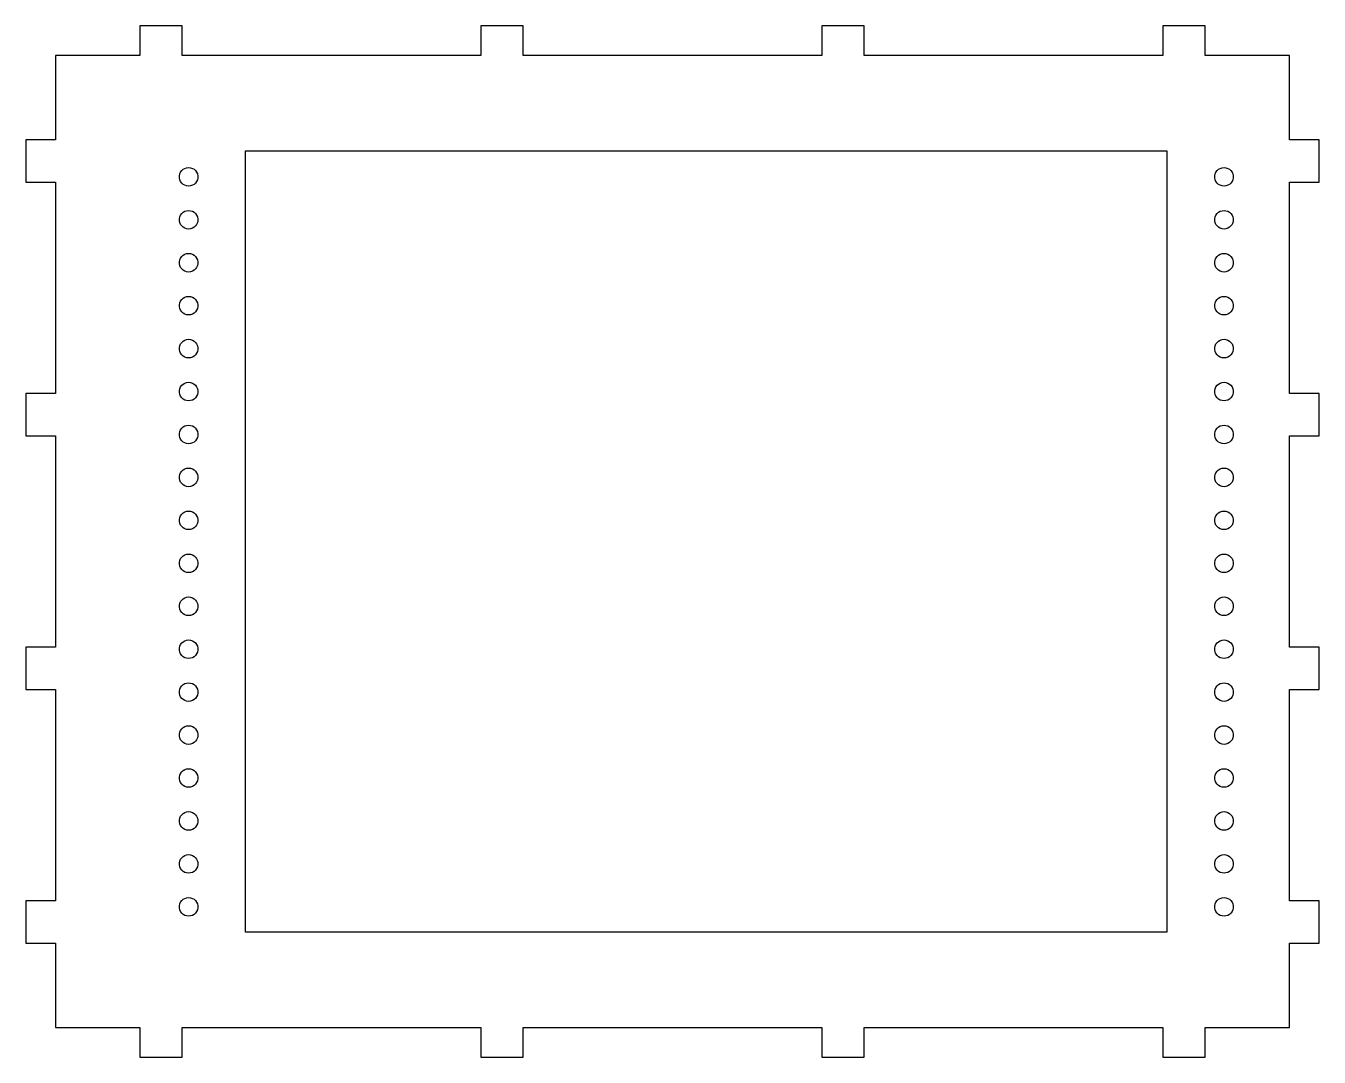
# Model space of a CAD drawing. Header units: metres. Extents: x -76 to 76, y -742 to 76.
# Drawn here: x -76.5 to 76.5, y -742.5 to -620.5 of the extents above; entities that cross this region are included whole.
import ezdxf

# ---------------------------------------------------------------- set-up
doc = ezdxf.new("R2010")
doc.units = ezdxf.units.M

msp = doc.modelspace()

# ---------------------------------------------------------------- linework, layer by layer
for p, q in [((-58, -620.5), (-63, -620.5)), ((-63, -620.5), (-63, -624)), ((-58, -624), (-58, -620.5)), ((-17.6667, -620.5), (-22.6667, -620.5)), ((-22.6667, -620.5), (-22.6667, -624)), ((-17.6667, -624), (-17.6667, -620.5)), ((22.6667, -620.5), (17.6667, -620.5)), ((17.6667, -620.5), (17.6667, -624)), ((22.6667, -624), (22.6667, -620.5)), ((63, -620.5), (58, -620.5)), ((58, -620.5), (58, -624)), ((63, -624), (63, -620.5)), ((-63, -624), (-73, -624)), ((-73, -624), (-73, -634)), ((-22.6667, -624), (-58, -624)), ((17.6667, -624), (-17.6667, -624)), ((58, -624), (22.6667, -624)), ((73, -624), (63, -624)), ((73, -634), (73, -624)), ((-73, -634), (-76.5, -634)), ((-76.5, -634), (-76.5, -639)), ((76.5, -634), (73, -634)), ((76.5, -639), (76.5, -634)), ((-50.5, -727.72), (-50.5, -635.28)), ((-50.5, -635.28), (58.5, -635.28)), ((58.5, -635.28), (58.5, -727.72)), ((-58.2962, -638.02), (-58.2026, -637.81)), ((-58.2026, -637.81), (-58.0675, -637.624)), ((-58.0675, -637.624), (-57.8966, -637.47)), ((-57.8966, -637.47), (-57.6974, -637.355)), ((-57.6974, -637.355), (-57.4787, -637.284)), ((-57.4787, -637.284), (-57.25, -637.26)), ((-57.25, -637.26), (-57.0213, -637.284)), ((-57.0213, -637.284), (-56.8026, -637.355)), ((-56.8026, -637.355), (-56.6034, -637.47)), ((-56.6034, -637.47), (-56.4325, -637.624)), ((-56.4325, -637.624), (-56.2974, -637.81)), ((-56.2974, -637.81), (-56.2038, -638.02)), ((64.2038, -638.02), (64.2974, -637.81)), ((64.2974, -637.81), (64.4325, -637.624)), ((64.4325, -637.624), (64.6034, -637.47)), ((64.6034, -637.47), (64.8026, -637.355)), ((64.8026, -637.355), (65.0213, -637.284)), ((65.0213, -637.284), (65.25, -637.26)), ((65.25, -637.26), (65.4787, -637.284)), ((65.4787, -637.284), (65.6974, -637.355)), ((65.6974, -637.355), (65.8966, -637.47)), ((65.8966, -637.47), (66.0675, -637.624)), ((66.0675, -637.624), (66.2026, -637.81)), ((66.2026, -637.81), (66.2962, -638.02)), ((-76.5, -639), (-73, -639)), ((-73, -639), (-73, -664)), ((-58.344, -638.245), (-58.2962, -638.02)), ((-58.344, -638.475), (-58.344, -638.245)), ((-58.2962, -638.7), (-58.344, -638.475)), ((-58.2026, -638.91), (-58.2962, -638.7)), ((-58.0675, -639.096), (-58.2026, -638.91)), ((-57.8966, -639.25), (-58.0675, -639.096)), ((-57.6974, -639.365), (-57.8966, -639.25)), ((-57.4787, -639.436), (-57.6974, -639.365)), ((-57.25, -639.46), (-57.4787, -639.436)), ((-57.0213, -639.436), (-57.25, -639.46)), ((-56.8026, -639.365), (-57.0213, -639.436)), ((-56.6034, -639.25), (-56.8026, -639.365)), ((-56.4325, -639.096), (-56.6034, -639.25)), ((-56.2974, -638.91), (-56.4325, -639.096)), ((-56.2038, -638.7), (-56.2974, -638.91)), ((-56.2038, -638.02), (-56.156, -638.245)), ((-56.156, -638.475), (-56.2038, -638.7)), ((-56.156, -638.245), (-56.156, -638.475)), ((64.156, -638.245), (64.2038, -638.02)), ((64.156, -638.475), (64.156, -638.245)), ((64.2038, -638.7), (64.156, -638.475)), ((64.2974, -638.91), (64.2038, -638.7)), ((64.4325, -639.096), (64.2974, -638.91)), ((64.6034, -639.25), (64.4325, -639.096)), ((64.8026, -639.365), (64.6034, -639.25)), ((65.0213, -639.436), (64.8026, -639.365)), ((65.25, -639.46), (65.0213, -639.436)), ((65.4787, -639.436), (65.25, -639.46)), ((65.6974, -639.365), (65.4787, -639.436)), ((65.8966, -639.25), (65.6974, -639.365)), ((66.0675, -639.096), (65.8966, -639.25)), ((66.2026, -638.91), (66.0675, -639.096)), ((66.2962, -638.7), (66.2026, -638.91)), ((66.2962, -638.02), (66.344, -638.245)), ((66.344, -638.475), (66.2962, -638.7)), ((66.344, -638.245), (66.344, -638.475)), ((73, -664), (73, -639)), ((73, -639), (76.5, -639)), ((-58.0675, -642.704), (-57.8966, -642.55)), ((-57.8966, -642.55), (-57.6974, -642.435)), ((-57.6974, -642.435), (-57.4787, -642.364)), ((-57.4787, -642.364), (-57.25, -642.34)), ((-57.25, -642.34), (-57.0213, -642.364)), ((-57.0213, -642.364), (-56.8026, -642.435)), ((-56.8026, -642.435), (-56.6034, -642.55)), ((-56.6034, -642.55), (-56.4325, -642.704)), ((64.4325, -642.704), (64.6034, -642.55)), ((64.6034, -642.55), (64.8026, -642.435)), ((64.8026, -642.435), (65.0213, -642.364)), ((65.0213, -642.364), (65.25, -642.34)), ((65.25, -642.34), (65.4787, -642.364)), ((65.4787, -642.364), (65.6974, -642.435)), ((65.6974, -642.435), (65.8966, -642.55)), ((65.8966, -642.55), (66.0675, -642.704)), ((-58.344, -643.325), (-58.2962, -643.1)), ((-58.344, -643.555), (-58.344, -643.325)), ((-58.2962, -643.78), (-58.344, -643.555)), ((-58.2962, -643.1), (-58.2026, -642.89)), ((-58.2026, -643.99), (-58.2962, -643.78)), ((-58.2026, -642.89), (-58.0675, -642.704)), ((-58.0675, -644.176), (-58.2026, -643.99)), ((-56.4325, -642.704), (-56.2974, -642.89)), ((-56.2974, -643.99), (-56.4325, -644.176)), ((-56.2974, -642.89), (-56.2038, -643.1)), ((-56.2038, -643.78), (-56.2974, -643.99)), ((-56.2038, -643.1), (-56.156, -643.325)), ((-56.156, -643.555), (-56.2038, -643.78)), ((-56.156, -643.325), (-56.156, -643.555)), ((64.156, -643.325), (64.2038, -643.1)), ((64.156, -643.555), (64.156, -643.325)), ((64.2038, -643.78), (64.156, -643.555)), ((64.2038, -643.1), (64.2974, -642.89)), ((64.2974, -643.99), (64.2038, -643.78)), ((64.2974, -642.89), (64.4325, -642.704)), ((64.4325, -644.176), (64.2974, -643.99)), ((66.0675, -642.704), (66.2026, -642.89)), ((66.2026, -643.99), (66.0675, -644.176)), ((66.2026, -642.89), (66.2962, -643.1)), ((66.2962, -643.78), (66.2026, -643.99)), ((66.2962, -643.1), (66.344, -643.325)), ((66.344, -643.555), (66.2962, -643.78)), ((66.344, -643.325), (66.344, -643.555)), ((-57.8966, -644.33), (-58.0675, -644.176)), ((-57.6974, -644.445), (-57.8966, -644.33)), ((-57.4787, -644.516), (-57.6974, -644.445)), ((-57.25, -644.54), (-57.4787, -644.516)), ((-57.0213, -644.516), (-57.25, -644.54)), ((-56.8026, -644.445), (-57.0213, -644.516)), ((-56.6034, -644.33), (-56.8026, -644.445)), ((-56.4325, -644.176), (-56.6034, -644.33)), ((64.6034, -644.33), (64.4325, -644.176)), ((64.8026, -644.445), (64.6034, -644.33)), ((65.0213, -644.516), (64.8026, -644.445)), ((65.25, -644.54), (65.0213, -644.516)), ((65.4787, -644.516), (65.25, -644.54)), ((65.6974, -644.445), (65.4787, -644.516)), ((65.8966, -644.33), (65.6974, -644.445)), ((66.0675, -644.176), (65.8966, -644.33)), ((-58.344, -648.405), (-58.2962, -648.18)), ((-58.344, -648.635), (-58.344, -648.405)), ((-58.2962, -648.86), (-58.344, -648.635)), ((-58.2962, -648.18), (-58.2026, -647.97)), ((-58.2026, -647.97), (-58.0675, -647.784)), ((-58.0675, -647.784), (-57.8966, -647.63)), ((-57.8966, -647.63), (-57.6974, -647.515)), ((-57.6974, -647.515), (-57.4787, -647.444)), ((-57.4787, -647.444), (-57.25, -647.42)), ((-57.25, -647.42), (-57.0213, -647.444)), ((-57.0213, -647.444), (-56.8026, -647.515)), ((-56.8026, -647.515), (-56.6034, -647.63)), ((-56.6034, -647.63), (-56.4325, -647.784)), ((-56.4325, -647.784), (-56.2974, -647.97)), ((-56.2974, -647.97), (-56.2038, -648.18)), ((-56.2038, -648.18), (-56.156, -648.405)), ((-56.156, -648.635), (-56.2038, -648.86)), ((-56.156, -648.405), (-56.156, -648.635)), ((64.156, -648.405), (64.2038, -648.18)), ((64.156, -648.635), (64.156, -648.405)), ((64.2038, -648.86), (64.156, -648.635)), ((64.2038, -648.18), (64.2974, -647.97)), ((64.2974, -647.97), (64.4325, -647.784)), ((64.4325, -647.784), (64.6034, -647.63)), ((64.6034, -647.63), (64.8026, -647.515)), ((64.8026, -647.515), (65.0213, -647.444)), ((65.0213, -647.444), (65.25, -647.42)), ((65.25, -647.42), (65.4787, -647.444)), ((65.4787, -647.444), (65.6974, -647.515)), ((65.6974, -647.515), (65.8966, -647.63)), ((65.8966, -647.63), (66.0675, -647.784)), ((66.0675, -647.784), (66.2026, -647.97)), ((66.2026, -647.97), (66.2962, -648.18)), ((66.2962, -648.18), (66.344, -648.405)), ((66.344, -648.635), (66.2962, -648.86)), ((66.344, -648.405), (66.344, -648.635)), ((-58.2026, -649.07), (-58.2962, -648.86)), ((-58.0675, -649.256), (-58.2026, -649.07)), ((-57.8966, -649.41), (-58.0675, -649.256)), ((-57.6974, -649.525), (-57.8966, -649.41)), ((-57.4787, -649.596), (-57.6974, -649.525)), ((-57.25, -649.62), (-57.4787, -649.596)), ((-57.0213, -649.596), (-57.25, -649.62)), ((-56.8026, -649.525), (-57.0213, -649.596)), ((-56.6034, -649.41), (-56.8026, -649.525)), ((-56.4325, -649.256), (-56.6034, -649.41)), ((-56.2974, -649.07), (-56.4325, -649.256)), ((-56.2038, -648.86), (-56.2974, -649.07)), ((64.2974, -649.07), (64.2038, -648.86)), ((64.4325, -649.256), (64.2974, -649.07)), ((64.6034, -649.41), (64.4325, -649.256)), ((64.8026, -649.525), (64.6034, -649.41)), ((65.0213, -649.596), (64.8026, -649.525)), ((65.25, -649.62), (65.0213, -649.596)), ((65.4787, -649.596), (65.25, -649.62)), ((65.6974, -649.525), (65.4787, -649.596)), ((65.8966, -649.41), (65.6974, -649.525)), ((66.0675, -649.256), (65.8966, -649.41)), ((66.2026, -649.07), (66.0675, -649.256)), ((66.2962, -648.86), (66.2026, -649.07)), ((-58.344, -653.485), (-58.2962, -653.26)), ((-58.2962, -653.26), (-58.2026, -653.05)), ((-58.2026, -653.05), (-58.0675, -652.864)), ((-58.0675, -652.864), (-57.8966, -652.71)), ((-57.8966, -652.71), (-57.6974, -652.595)), ((-57.6974, -652.595), (-57.4787, -652.524)), ((-57.4787, -652.524), (-57.25, -652.5)), ((-57.25, -652.5), (-57.0213, -652.524)), ((-57.0213, -652.524), (-56.8026, -652.595)), ((-56.8026, -652.595), (-56.6034, -652.71)), ((-56.6034, -652.71), (-56.4325, -652.864)), ((-56.4325, -652.864), (-56.2974, -653.05)), ((-56.2974, -653.05), (-56.2038, -653.26)), ((-56.2038, -653.26), (-56.156, -653.485)), ((64.156, -653.485), (64.2038, -653.26)), ((64.2038, -653.26), (64.2974, -653.05)), ((64.2974, -653.05), (64.4325, -652.864)), ((64.4325, -652.864), (64.6034, -652.71)), ((64.6034, -652.71), (64.8026, -652.595)), ((64.8026, -652.595), (65.0213, -652.524)), ((65.0213, -652.524), (65.25, -652.5)), ((65.25, -652.5), (65.4787, -652.524)), ((65.4787, -652.524), (65.6974, -652.595)), ((65.6974, -652.595), (65.8966, -652.71)), ((65.8966, -652.71), (66.0675, -652.864)), ((66.0675, -652.864), (66.2026, -653.05)), ((66.2026, -653.05), (66.2962, -653.26)), ((66.2962, -653.26), (66.344, -653.485)), ((-58.344, -653.715), (-58.344, -653.485)), ((-58.2962, -653.94), (-58.344, -653.715)), ((-58.2026, -654.15), (-58.2962, -653.94)), ((-58.0675, -654.336), (-58.2026, -654.15)), ((-57.8966, -654.49), (-58.0675, -654.336)), ((-57.6974, -654.605), (-57.8966, -654.49)), ((-57.4787, -654.676), (-57.6974, -654.605)), ((-57.25, -654.7), (-57.4787, -654.676)), ((-57.0213, -654.676), (-57.25, -654.7)), ((-56.8026, -654.605), (-57.0213, -654.676)), ((-56.6034, -654.49), (-56.8026, -654.605)), ((-56.4325, -654.336), (-56.6034, -654.49)), ((-56.2974, -654.15), (-56.4325, -654.336)), ((-56.2038, -653.94), (-56.2974, -654.15)), ((-56.156, -653.715), (-56.2038, -653.94)), ((-56.156, -653.485), (-56.156, -653.715)), ((64.156, -653.715), (64.156, -653.485)), ((64.2038, -653.94), (64.156, -653.715)), ((64.2974, -654.15), (64.2038, -653.94)), ((64.4325, -654.336), (64.2974, -654.15)), ((64.6034, -654.49), (64.4325, -654.336)), ((64.8026, -654.605), (64.6034, -654.49)), ((65.0213, -654.676), (64.8026, -654.605)), ((65.25, -654.7), (65.0213, -654.676)), ((65.4787, -654.676), (65.25, -654.7)), ((65.6974, -654.605), (65.4787, -654.676)), ((65.8966, -654.49), (65.6974, -654.605)), ((66.0675, -654.336), (65.8966, -654.49)), ((66.2026, -654.15), (66.0675, -654.336)), ((66.2962, -653.94), (66.2026, -654.15)), ((66.344, -653.715), (66.2962, -653.94)), ((66.344, -653.485), (66.344, -653.715)), ((-58.0675, -657.944), (-57.8966, -657.79)), ((-57.8966, -657.79), (-57.6974, -657.675)), ((-57.6974, -657.675), (-57.4787, -657.604)), ((-57.4787, -657.604), (-57.25, -657.58)), ((-57.25, -657.58), (-57.0213, -657.604)), ((-57.0213, -657.604), (-56.8026, -657.675)), ((-56.8026, -657.675), (-56.6034, -657.79)), ((-56.6034, -657.79), (-56.4325, -657.944)), ((64.4325, -657.944), (64.6034, -657.79)), ((64.6034, -657.79), (64.8026, -657.675)), ((64.8026, -657.675), (65.0213, -657.604)), ((65.0213, -657.604), (65.25, -657.58)), ((65.25, -657.58), (65.4787, -657.604)), ((65.4787, -657.604), (65.6974, -657.675)), ((65.6974, -657.675), (65.8966, -657.79)), ((65.8966, -657.79), (66.0675, -657.944)), ((-58.344, -658.565), (-58.2962, -658.34)), ((-58.344, -658.795), (-58.344, -658.565)), ((-58.2962, -659.02), (-58.344, -658.795)), ((-58.2962, -658.34), (-58.2026, -658.13)), ((-58.2026, -659.23), (-58.2962, -659.02)), ((-58.2026, -658.13), (-58.0675, -657.944)), ((-58.0675, -659.416), (-58.2026, -659.23)), ((-57.8966, -659.57), (-58.0675, -659.416)), ((-56.4325, -659.416), (-56.6034, -659.57)), ((-56.4325, -657.944), (-56.2974, -658.13)), ((-56.2974, -659.23), (-56.4325, -659.416)), ((-56.2974, -658.13), (-56.2038, -658.34)), ((-56.2038, -659.02), (-56.2974, -659.23)), ((-56.2038, -658.34), (-56.156, -658.565)), ((-56.156, -658.795), (-56.2038, -659.02)), ((-56.156, -658.565), (-56.156, -658.795)), ((64.156, -658.565), (64.2038, -658.34)), ((64.156, -658.795), (64.156, -658.565)), ((64.2038, -659.02), (64.156, -658.795)), ((64.2038, -658.34), (64.2974, -658.13)), ((64.2974, -659.23), (64.2038, -659.02)), ((64.2974, -658.13), (64.4325, -657.944)), ((64.4325, -659.416), (64.2974, -659.23)), ((64.6034, -659.57), (64.4325, -659.416)), ((66.0675, -659.416), (65.8966, -659.57)), ((66.0675, -657.944), (66.2026, -658.13)), ((66.2026, -659.23), (66.0675, -659.416)), ((66.2026, -658.13), (66.2962, -658.34)), ((66.2962, -659.02), (66.2026, -659.23)), ((66.2962, -658.34), (66.344, -658.565)), ((66.344, -658.795), (66.2962, -659.02)), ((66.344, -658.565), (66.344, -658.795)), ((-57.6974, -659.685), (-57.8966, -659.57)), ((-57.4787, -659.756), (-57.6974, -659.685)), ((-57.25, -659.78), (-57.4787, -659.756)), ((-57.0213, -659.756), (-57.25, -659.78)), ((-56.8026, -659.685), (-57.0213, -659.756)), ((-56.6034, -659.57), (-56.8026, -659.685)), ((64.8026, -659.685), (64.6034, -659.57)), ((65.0213, -659.756), (64.8026, -659.685)), ((65.25, -659.78), (65.0213, -659.756)), ((65.4787, -659.756), (65.25, -659.78)), ((65.6974, -659.685), (65.4787, -659.756)), ((65.8966, -659.57), (65.6974, -659.685)), ((-73, -664), (-76.5, -664)), ((-76.5, -664), (-76.5, -669)), ((-58.344, -663.645), (-58.2962, -663.42)), ((-58.344, -663.875), (-58.344, -663.645)), ((-58.2962, -664.1), (-58.344, -663.875)), ((-58.2962, -663.42), (-58.2026, -663.21)), ((-58.2026, -663.21), (-58.0675, -663.024)), ((-58.0675, -663.024), (-57.8966, -662.87)), ((-57.8966, -662.87), (-57.6974, -662.755)), ((-57.6974, -662.755), (-57.4787, -662.684)), ((-57.4787, -662.684), (-57.25, -662.66)), ((-57.25, -662.66), (-57.0213, -662.684)), ((-57.0213, -662.684), (-56.8026, -662.755)), ((-56.8026, -662.755), (-56.6034, -662.87)), ((-56.6034, -662.87), (-56.4325, -663.024)), ((-56.4325, -663.024), (-56.2974, -663.21)), ((-56.2974, -663.21), (-56.2038, -663.42)), ((-56.2038, -663.42), (-56.156, -663.645)), ((-56.156, -663.875), (-56.2038, -664.1)), ((-56.156, -663.645), (-56.156, -663.875)), ((64.156, -663.645), (64.2038, -663.42)), ((64.156, -663.875), (64.156, -663.645)), ((64.2038, -664.1), (64.156, -663.875)), ((64.2038, -663.42), (64.2974, -663.21)), ((64.2974, -663.21), (64.4325, -663.024)), ((64.4325, -663.024), (64.6034, -662.87)), ((64.6034, -662.87), (64.8026, -662.755)), ((64.8026, -662.755), (65.0213, -662.684)), ((65.0213, -662.684), (65.25, -662.66)), ((65.25, -662.66), (65.4787, -662.684)), ((65.4787, -662.684), (65.6974, -662.755)), ((65.6974, -662.755), (65.8966, -662.87)), ((65.8966, -662.87), (66.0675, -663.024)), ((66.0675, -663.024), (66.2026, -663.21)), ((66.2026, -663.21), (66.2962, -663.42)), ((66.2962, -663.42), (66.344, -663.645)), ((66.344, -663.875), (66.2962, -664.1)), ((66.344, -663.645), (66.344, -663.875)), ((76.5, -664), (73, -664)), ((76.5, -669), (76.5, -664)), ((-58.2026, -664.31), (-58.2962, -664.1)), ((-58.0675, -664.496), (-58.2026, -664.31)), ((-57.8966, -664.65), (-58.0675, -664.496)), ((-57.6974, -664.765), (-57.8966, -664.65)), ((-57.4787, -664.836), (-57.6974, -664.765)), ((-57.25, -664.86), (-57.4787, -664.836)), ((-57.0213, -664.836), (-57.25, -664.86)), ((-56.8026, -664.765), (-57.0213, -664.836)), ((-56.6034, -664.65), (-56.8026, -664.765)), ((-56.4325, -664.496), (-56.6034, -664.65)), ((-56.2974, -664.31), (-56.4325, -664.496)), ((-56.2038, -664.1), (-56.2974, -664.31)), ((64.2974, -664.31), (64.2038, -664.1)), ((64.4325, -664.496), (64.2974, -664.31)), ((64.6034, -664.65), (64.4325, -664.496)), ((64.8026, -664.765), (64.6034, -664.65)), ((65.0213, -664.836), (64.8026, -664.765)), ((65.25, -664.86), (65.0213, -664.836)), ((65.4787, -664.836), (65.25, -664.86)), ((65.6974, -664.765), (65.4787, -664.836)), ((65.8966, -664.65), (65.6974, -664.765)), ((66.0675, -664.496), (65.8966, -664.65)), ((66.2026, -664.31), (66.0675, -664.496)), ((66.2962, -664.1), (66.2026, -664.31)), ((-58.344, -668.725), (-58.2962, -668.5)), ((-58.2962, -668.5), (-58.2026, -668.29)), ((-58.2026, -668.29), (-58.0675, -668.104)), ((-58.0675, -668.104), (-57.8966, -667.95)), ((-57.8966, -667.95), (-57.6974, -667.835)), ((-57.6974, -667.835), (-57.4787, -667.764)), ((-57.4787, -667.764), (-57.25, -667.74)), ((-57.25, -667.74), (-57.0213, -667.764)), ((-57.0213, -667.764), (-56.8026, -667.835)), ((-56.8026, -667.835), (-56.6034, -667.95)), ((-56.6034, -667.95), (-56.4325, -668.104)), ((-56.4325, -668.104), (-56.2974, -668.29)), ((-56.2974, -668.29), (-56.2038, -668.5)), ((-56.2038, -668.5), (-56.156, -668.725)), ((64.156, -668.725), (64.2038, -668.5)), ((64.2038, -668.5), (64.2974, -668.29)), ((64.2974, -668.29), (64.4325, -668.104)), ((64.4325, -668.104), (64.6034, -667.95)), ((64.6034, -667.95), (64.8026, -667.835)), ((64.8026, -667.835), (65.0213, -667.764)), ((65.0213, -667.764), (65.25, -667.74)), ((65.25, -667.74), (65.4787, -667.764)), ((65.4787, -667.764), (65.6974, -667.835)), ((65.6974, -667.835), (65.8966, -667.95)), ((65.8966, -667.95), (66.0675, -668.104)), ((66.0675, -668.104), (66.2026, -668.29)), ((66.2026, -668.29), (66.2962, -668.5)), ((66.2962, -668.5), (66.344, -668.725)), ((-76.5, -669), (-73, -669)), ((-73, -669), (-73, -694)), ((-58.344, -668.955), (-58.344, -668.725)), ((-58.2962, -669.18), (-58.344, -668.955)), ((-58.2026, -669.39), (-58.2962, -669.18)), ((-58.0675, -669.576), (-58.2026, -669.39)), ((-57.8966, -669.73), (-58.0675, -669.576)), ((-57.6974, -669.845), (-57.8966, -669.73)), ((-57.4787, -669.916), (-57.6974, -669.845)), ((-57.25, -669.94), (-57.4787, -669.916)), ((-57.0213, -669.916), (-57.25, -669.94)), ((-56.8026, -669.845), (-57.0213, -669.916)), ((-56.6034, -669.73), (-56.8026, -669.845)), ((-56.4325, -669.576), (-56.6034, -669.73)), ((-56.2974, -669.39), (-56.4325, -669.576)), ((-56.2038, -669.18), (-56.2974, -669.39)), ((-56.156, -668.955), (-56.2038, -669.18)), ((-56.156, -668.725), (-56.156, -668.955)), ((64.156, -668.955), (64.156, -668.725)), ((64.2038, -669.18), (64.156, -668.955)), ((64.2974, -669.39), (64.2038, -669.18)), ((64.4325, -669.576), (64.2974, -669.39)), ((64.6034, -669.73), (64.4325, -669.576)), ((64.8026, -669.845), (64.6034, -669.73)), ((65.0213, -669.916), (64.8026, -669.845)), ((65.25, -669.94), (65.0213, -669.916)), ((65.4787, -669.916), (65.25, -669.94)), ((65.6974, -669.845), (65.4787, -669.916)), ((65.8966, -669.73), (65.6974, -669.845)), ((66.0675, -669.576), (65.8966, -669.73)), ((66.2026, -669.39), (66.0675, -669.576)), ((66.2962, -669.18), (66.2026, -669.39)), ((66.344, -668.955), (66.2962, -669.18)), ((66.344, -668.725), (66.344, -668.955)), ((73, -694), (73, -669)), ((73, -669), (76.5, -669)), ((-58.2026, -673.37), (-58.0675, -673.184)), ((-58.0675, -673.184), (-57.8966, -673.03)), ((-57.8966, -673.03), (-57.6974, -672.915)), ((-57.6974, -672.915), (-57.4787, -672.844)), ((-57.4787, -672.844), (-57.25, -672.82)), ((-57.25, -672.82), (-57.0213, -672.844)), ((-57.0213, -672.844), (-56.8026, -672.915)), ((-56.8026, -672.915), (-56.6034, -673.03)), ((-56.6034, -673.03), (-56.4325, -673.184)), ((-56.4325, -673.184), (-56.2974, -673.37)), ((64.2974, -673.37), (64.4325, -673.184)), ((64.4325, -673.184), (64.6034, -673.03)), ((64.6034, -673.03), (64.8026, -672.915)), ((64.8026, -672.915), (65.0213, -672.844)), ((65.0213, -672.844), (65.25, -672.82)), ((65.25, -672.82), (65.4787, -672.844)), ((65.4787, -672.844), (65.6974, -672.915)), ((65.6974, -672.915), (65.8966, -673.03)), ((65.8966, -673.03), (66.0675, -673.184)), ((66.0675, -673.184), (66.2026, -673.37)), ((-58.344, -673.805), (-58.2962, -673.58)), ((-58.344, -674.035), (-58.344, -673.805)), ((-58.2962, -674.26), (-58.344, -674.035)), ((-58.2962, -673.58), (-58.2026, -673.37)), ((-58.2026, -674.47), (-58.2962, -674.26)), ((-58.0675, -674.656), (-58.2026, -674.47)), ((-57.8966, -674.81), (-58.0675, -674.656)), ((-56.4325, -674.656), (-56.6034, -674.81)), ((-56.2974, -674.47), (-56.4325, -674.656)), ((-56.2974, -673.37), (-56.2038, -673.58)), ((-56.2038, -674.26), (-56.2974, -674.47)), ((-56.2038, -673.58), (-56.156, -673.805)), ((-56.156, -674.035), (-56.2038, -674.26)), ((-56.156, -673.805), (-56.156, -674.035)), ((64.156, -673.805), (64.2038, -673.58)), ((64.156, -674.035), (64.156, -673.805)), ((64.2038, -674.26), (64.156, -674.035)), ((64.2038, -673.58), (64.2974, -673.37)), ((64.2974, -674.47), (64.2038, -674.26)), ((64.4325, -674.656), (64.2974, -674.47)), ((64.6034, -674.81), (64.4325, -674.656)), ((66.0675, -674.656), (65.8966, -674.81)), ((66.2026, -674.47), (66.0675, -674.656)), ((66.2026, -673.37), (66.2962, -673.58)), ((66.2962, -674.26), (66.2026, -674.47)), ((66.2962, -673.58), (66.344, -673.805)), ((66.344, -674.035), (66.2962, -674.26)), ((66.344, -673.805), (66.344, -674.035)), ((-57.6974, -674.925), (-57.8966, -674.81)), ((-57.4787, -674.996), (-57.6974, -674.925)), ((-57.25, -675.02), (-57.4787, -674.996)), ((-57.0213, -674.996), (-57.25, -675.02)), ((-56.8026, -674.925), (-57.0213, -674.996)), ((-56.6034, -674.81), (-56.8026, -674.925)), ((64.8026, -674.925), (64.6034, -674.81)), ((65.0213, -674.996), (64.8026, -674.925)), ((65.25, -675.02), (65.0213, -674.996)), ((65.4787, -674.996), (65.25, -675.02)), ((65.6974, -674.925), (65.4787, -674.996)), ((65.8966, -674.81), (65.6974, -674.925)), ((-58.344, -678.885), (-58.2962, -678.66)), ((-58.344, -679.115), (-58.344, -678.885)), ((-58.2962, -679.34), (-58.344, -679.115)), ((-58.2962, -678.66), (-58.2026, -678.45)), ((-58.2026, -678.45), (-58.0675, -678.264)), ((-58.0675, -678.264), (-57.8966, -678.11)), ((-57.8966, -678.11), (-57.6974, -677.995)), ((-57.6974, -677.995), (-57.4787, -677.924)), ((-57.4787, -677.924), (-57.25, -677.9)), ((-57.25, -677.9), (-57.0213, -677.924)), ((-57.0213, -677.924), (-56.8026, -677.995)), ((-56.8026, -677.995), (-56.6034, -678.11)), ((-56.6034, -678.11), (-56.4325, -678.264)), ((-56.4325, -678.264), (-56.2974, -678.45)), ((-56.2974, -678.45), (-56.2038, -678.66)), ((-56.2038, -678.66), (-56.156, -678.885)), ((-56.156, -679.115), (-56.2038, -679.34)), ((-56.156, -678.885), (-56.156, -679.115)), ((64.156, -678.885), (64.2038, -678.66)), ((64.156, -679.115), (64.156, -678.885)), ((64.2038, -679.34), (64.156, -679.115)), ((64.2038, -678.66), (64.2974, -678.45)), ((64.2974, -678.45), (64.4325, -678.264)), ((64.4325, -678.264), (64.6034, -678.11)), ((64.6034, -678.11), (64.8026, -677.995)), ((64.8026, -677.995), (65.0213, -677.924)), ((65.0213, -677.924), (65.25, -677.9)), ((65.25, -677.9), (65.4787, -677.924)), ((65.4787, -677.924), (65.6974, -677.995)), ((65.6974, -677.995), (65.8966, -678.11)), ((65.8966, -678.11), (66.0675, -678.264)), ((66.0675, -678.264), (66.2026, -678.45)), ((66.2026, -678.45), (66.2962, -678.66)), ((66.2962, -678.66), (66.344, -678.885)), ((66.344, -679.115), (66.2962, -679.34)), ((66.344, -678.885), (66.344, -679.115)), ((-58.2026, -679.55), (-58.2962, -679.34)), ((-58.0675, -679.736), (-58.2026, -679.55)), ((-57.8966, -679.89), (-58.0675, -679.736)), ((-57.6974, -680.005), (-57.8966, -679.89)), ((-57.4787, -680.076), (-57.6974, -680.005)), ((-57.25, -680.1), (-57.4787, -680.076)), ((-57.0213, -680.076), (-57.25, -680.1)), ((-56.8026, -680.005), (-57.0213, -680.076)), ((-56.6034, -679.89), (-56.8026, -680.005)), ((-56.4325, -679.736), (-56.6034, -679.89)), ((-56.2974, -679.55), (-56.4325, -679.736)), ((-56.2038, -679.34), (-56.2974, -679.55)), ((64.2974, -679.55), (64.2038, -679.34)), ((64.4325, -679.736), (64.2974, -679.55)), ((64.6034, -679.89), (64.4325, -679.736)), ((64.8026, -680.005), (64.6034, -679.89)), ((65.0213, -680.076), (64.8026, -680.005)), ((65.25, -680.1), (65.0213, -680.076)), ((65.4787, -680.076), (65.25, -680.1)), ((65.6974, -680.005), (65.4787, -680.076)), ((65.8966, -679.89), (65.6974, -680.005)), ((66.0675, -679.736), (65.8966, -679.89)), ((66.2026, -679.55), (66.0675, -679.736)), ((66.2962, -679.34), (66.2026, -679.55)), ((-58.344, -683.965), (-58.2962, -683.74)), ((-58.2962, -683.74), (-58.2026, -683.53)), ((-58.2026, -683.53), (-58.0675, -683.344)), ((-58.0675, -683.344), (-57.8966, -683.19)), ((-57.8966, -683.19), (-57.6974, -683.075)), ((-57.6974, -683.075), (-57.4787, -683.004)), ((-57.4787, -683.004), (-57.25, -682.98)), ((-57.25, -682.98), (-57.0213, -683.004)), ((-57.0213, -683.004), (-56.8026, -683.075)), ((-56.8026, -683.075), (-56.6034, -683.19)), ((-56.6034, -683.19), (-56.4325, -683.344)), ((-56.4325, -683.344), (-56.2974, -683.53)), ((-56.2974, -683.53), (-56.2038, -683.74)), ((-56.2038, -683.74), (-56.156, -683.965)), ((64.156, -683.965), (64.2038, -683.74)), ((64.2038, -683.74), (64.2974, -683.53)), ((64.2974, -683.53), (64.4325, -683.344)), ((64.4325, -683.344), (64.6034, -683.19)), ((64.6034, -683.19), (64.8026, -683.075)), ((64.8026, -683.075), (65.0213, -683.004)), ((65.0213, -683.004), (65.25, -682.98)), ((65.25, -682.98), (65.4787, -683.004)), ((65.4787, -683.004), (65.6974, -683.075)), ((65.6974, -683.075), (65.8966, -683.19)), ((65.8966, -683.19), (66.0675, -683.344)), ((66.0675, -683.344), (66.2026, -683.53)), ((66.2026, -683.53), (66.2962, -683.74)), ((66.2962, -683.74), (66.344, -683.965)), ((-58.344, -684.195), (-58.344, -683.965)), ((-58.2962, -684.42), (-58.344, -684.195)), ((-58.2026, -684.63), (-58.2962, -684.42)), ((-58.0675, -684.816), (-58.2026, -684.63)), ((-57.8966, -684.97), (-58.0675, -684.816)), ((-57.6974, -685.085), (-57.8966, -684.97)), ((-57.4787, -685.156), (-57.6974, -685.085)), ((-57.25, -685.18), (-57.4787, -685.156)), ((-57.0213, -685.156), (-57.25, -685.18)), ((-56.8026, -685.085), (-57.0213, -685.156)), ((-56.6034, -684.97), (-56.8026, -685.085)), ((-56.4325, -684.816), (-56.6034, -684.97)), ((-56.2974, -684.63), (-56.4325, -684.816)), ((-56.2038, -684.42), (-56.2974, -684.63)), ((-56.156, -684.195), (-56.2038, -684.42)), ((-56.156, -683.965), (-56.156, -684.195)), ((64.156, -684.195), (64.156, -683.965)), ((64.2038, -684.42), (64.156, -684.195)), ((64.2974, -684.63), (64.2038, -684.42)), ((64.4325, -684.816), (64.2974, -684.63)), ((64.6034, -684.97), (64.4325, -684.816)), ((64.8026, -685.085), (64.6034, -684.97)), ((65.0213, -685.156), (64.8026, -685.085)), ((65.25, -685.18), (65.0213, -685.156)), ((65.4787, -685.156), (65.25, -685.18)), ((65.6974, -685.085), (65.4787, -685.156)), ((65.8966, -684.97), (65.6974, -685.085)), ((66.0675, -684.816), (65.8966, -684.97)), ((66.2026, -684.63), (66.0675, -684.816)), ((66.2962, -684.42), (66.2026, -684.63)), ((66.344, -684.195), (66.2962, -684.42)), ((66.344, -683.965), (66.344, -684.195)), ((-58.2026, -688.61), (-58.0675, -688.424)), ((-58.0675, -688.424), (-57.8966, -688.27)), ((-57.8966, -688.27), (-57.6974, -688.155)), ((-57.6974, -688.155), (-57.4787, -688.084)), ((-57.4787, -688.084), (-57.25, -688.06)), ((-57.25, -688.06), (-57.0213, -688.084)), ((-57.0213, -688.084), (-56.8026, -688.155)), ((-56.8026, -688.155), (-56.6034, -688.27)), ((-56.6034, -688.27), (-56.4325, -688.424)), ((-56.4325, -688.424), (-56.2974, -688.61)), ((64.2974, -688.61), (64.4325, -688.424)), ((64.4325, -688.424), (64.6034, -688.27)), ((64.6034, -688.27), (64.8026, -688.155)), ((64.8026, -688.155), (65.0213, -688.084)), ((65.0213, -688.084), (65.25, -688.06)), ((65.25, -688.06), (65.4787, -688.084)), ((65.4787, -688.084), (65.6974, -688.155)), ((65.6974, -688.155), (65.8966, -688.27)), ((65.8966, -688.27), (66.0675, -688.424)), ((66.0675, -688.424), (66.2026, -688.61)), ((-58.344, -689.045), (-58.2962, -688.82)), ((-58.344, -689.275), (-58.344, -689.045)), ((-58.2962, -689.5), (-58.344, -689.275)), ((-58.2962, -688.82), (-58.2026, -688.61)), ((-58.2026, -689.71), (-58.2962, -689.5)), ((-58.0675, -689.896), (-58.2026, -689.71)), ((-57.8966, -690.05), (-58.0675, -689.896)), ((-56.4325, -689.896), (-56.6034, -690.05)), ((-56.2974, -689.71), (-56.4325, -689.896)), ((-56.2974, -688.61), (-56.2038, -688.82)), ((-56.2038, -689.5), (-56.2974, -689.71)), ((-56.2038, -688.82), (-56.156, -689.045)), ((-56.156, -689.275), (-56.2038, -689.5)), ((-56.156, -689.045), (-56.156, -689.275)), ((64.156, -689.045), (64.2038, -688.82)), ((64.156, -689.275), (64.156, -689.045)), ((64.2038, -689.5), (64.156, -689.275)), ((64.2038, -688.82), (64.2974, -688.61)), ((64.2974, -689.71), (64.2038, -689.5)), ((64.4325, -689.896), (64.2974, -689.71)), ((64.6034, -690.05), (64.4325, -689.896)), ((66.0675, -689.896), (65.8966, -690.05)), ((66.2026, -689.71), (66.0675, -689.896)), ((66.2026, -688.61), (66.2962, -688.82)), ((66.2962, -689.5), (66.2026, -689.71)), ((66.2962, -688.82), (66.344, -689.045)), ((66.344, -689.275), (66.2962, -689.5)), ((66.344, -689.045), (66.344, -689.275)), ((-57.6974, -690.165), (-57.8966, -690.05)), ((-57.4787, -690.236), (-57.6974, -690.165)), ((-57.25, -690.26), (-57.4787, -690.236)), ((-57.0213, -690.236), (-57.25, -690.26)), ((-56.8026, -690.165), (-57.0213, -690.236)), ((-56.6034, -690.05), (-56.8026, -690.165)), ((64.8026, -690.165), (64.6034, -690.05)), ((65.0213, -690.236), (64.8026, -690.165)), ((65.25, -690.26), (65.0213, -690.236)), ((65.4787, -690.236), (65.25, -690.26)), ((65.6974, -690.165), (65.4787, -690.236)), ((65.8966, -690.05), (65.6974, -690.165)), ((-73, -694), (-76.5, -694)), ((-76.5, -694), (-76.5, -699)), ((-58.344, -694.125), (-58.2962, -693.9)), ((-58.344, -694.355), (-58.344, -694.125)), ((-58.2962, -694.58), (-58.344, -694.355)), ((-58.2962, -693.9), (-58.2026, -693.69)), ((-58.2026, -694.79), (-58.2962, -694.58)), ((-58.2026, -693.69), (-58.0675, -693.504)), ((-58.0675, -693.504), (-57.8966, -693.35)), ((-57.8966, -693.35), (-57.6974, -693.235)), ((-57.6974, -693.235), (-57.4787, -693.164)), ((-57.4787, -693.164), (-57.25, -693.14)), ((-57.25, -693.14), (-57.0213, -693.164)), ((-57.0213, -693.164), (-56.8026, -693.235)), ((-56.8026, -693.235), (-56.6034, -693.35)), ((-56.6034, -693.35), (-56.4325, -693.504)), ((-56.4325, -693.504), (-56.2974, -693.69)), ((-56.2974, -693.69), (-56.2038, -693.9)), ((-56.2038, -694.58), (-56.2974, -694.79)), ((-56.2038, -693.9), (-56.156, -694.125)), ((-56.156, -694.355), (-56.2038, -694.58)), ((-56.156, -694.125), (-56.156, -694.355)), ((64.156, -694.125), (64.2038, -693.9)), ((64.156, -694.355), (64.156, -694.125)), ((64.2038, -694.58), (64.156, -694.355)), ((64.2038, -693.9), (64.2974, -693.69)), ((64.2974, -694.79), (64.2038, -694.58)), ((64.2974, -693.69), (64.4325, -693.504)), ((64.4325, -693.504), (64.6034, -693.35)), ((64.6034, -693.35), (64.8026, -693.235)), ((64.8026, -693.235), (65.0213, -693.164)), ((65.0213, -693.164), (65.25, -693.14)), ((65.25, -693.14), (65.4787, -693.164)), ((65.4787, -693.164), (65.6974, -693.235)), ((65.6974, -693.235), (65.8966, -693.35)), ((65.8966, -693.35), (66.0675, -693.504)), ((66.0675, -693.504), (66.2026, -693.69)), ((66.2026, -693.69), (66.2962, -693.9)), ((66.2962, -694.58), (66.2026, -694.79)), ((66.2962, -693.9), (66.344, -694.125)), ((66.344, -694.355), (66.2962, -694.58)), ((66.344, -694.125), (66.344, -694.355)), ((76.5, -694), (73, -694)), ((76.5, -699), (76.5, -694)), ((-58.0675, -694.976), (-58.2026, -694.79)), ((-57.8966, -695.13), (-58.0675, -694.976)), ((-57.6974, -695.245), (-57.8966, -695.13)), ((-57.4787, -695.316), (-57.6974, -695.245)), ((-57.25, -695.34), (-57.4787, -695.316)), ((-57.0213, -695.316), (-57.25, -695.34)), ((-56.8026, -695.245), (-57.0213, -695.316)), ((-56.6034, -695.13), (-56.8026, -695.245)), ((-56.4325, -694.976), (-56.6034, -695.13)), ((-56.2974, -694.79), (-56.4325, -694.976)), ((64.4325, -694.976), (64.2974, -694.79)), ((64.6034, -695.13), (64.4325, -694.976)), ((64.8026, -695.245), (64.6034, -695.13)), ((65.0213, -695.316), (64.8026, -695.245)), ((65.25, -695.34), (65.0213, -695.316)), ((65.4787, -695.316), (65.25, -695.34)), ((65.6974, -695.245), (65.4787, -695.316)), ((65.8966, -695.13), (65.6974, -695.245)), ((66.0675, -694.976), (65.8966, -695.13)), ((66.2026, -694.79), (66.0675, -694.976)), ((-76.5, -699), (-73, -699)), ((-73, -699), (-73, -724)), ((-58.344, -699.205), (-58.2962, -698.98)), ((-58.344, -699.435), (-58.344, -699.205)), ((-58.2962, -698.98), (-58.2026, -698.77)), ((-58.2026, -698.77), (-58.0675, -698.584)), ((-58.0675, -698.584), (-57.8966, -698.43)), ((-57.8966, -698.43), (-57.6974, -698.315)), ((-57.6974, -698.315), (-57.4787, -698.244)), ((-57.4787, -698.244), (-57.25, -698.22)), ((-57.25, -698.22), (-57.0213, -698.244)), ((-57.0213, -698.244), (-56.8026, -698.315)), ((-56.8026, -698.315), (-56.6034, -698.43)), ((-56.6034, -698.43), (-56.4325, -698.584)), ((-56.4325, -698.584), (-56.2974, -698.77)), ((-56.2974, -698.77), (-56.2038, -698.98)), ((-56.2038, -698.98), (-56.156, -699.205)), ((-56.156, -699.205), (-56.156, -699.435)), ((64.156, -699.205), (64.2038, -698.98)), ((64.156, -699.435), (64.156, -699.205)), ((64.2038, -698.98), (64.2974, -698.77)), ((64.2974, -698.77), (64.4325, -698.584)), ((64.4325, -698.584), (64.6034, -698.43)), ((64.6034, -698.43), (64.8026, -698.315)), ((64.8026, -698.315), (65.0213, -698.244)), ((65.0213, -698.244), (65.25, -698.22)), ((65.25, -698.22), (65.4787, -698.244)), ((65.4787, -698.244), (65.6974, -698.315)), ((65.6974, -698.315), (65.8966, -698.43)), ((65.8966, -698.43), (66.0675, -698.584)), ((66.0675, -698.584), (66.2026, -698.77)), ((66.2026, -698.77), (66.2962, -698.98)), ((66.2962, -698.98), (66.344, -699.205)), ((66.344, -699.205), (66.344, -699.435)), ((73, -724), (73, -699)), ((73, -699), (76.5, -699)), ((-58.2962, -699.66), (-58.344, -699.435)), ((-58.2026, -699.87), (-58.2962, -699.66)), ((-58.0675, -700.056), (-58.2026, -699.87)), ((-57.8966, -700.21), (-58.0675, -700.056)), ((-57.6974, -700.325), (-57.8966, -700.21)), ((-57.4787, -700.396), (-57.6974, -700.325)), ((-57.25, -700.42), (-57.4787, -700.396)), ((-57.0213, -700.396), (-57.25, -700.42)), ((-56.8026, -700.325), (-57.0213, -700.396)), ((-56.6034, -700.21), (-56.8026, -700.325)), ((-56.4325, -700.056), (-56.6034, -700.21)), ((-56.2974, -699.87), (-56.4325, -700.056)), ((-56.2038, -699.66), (-56.2974, -699.87)), ((-56.156, -699.435), (-56.2038, -699.66)), ((64.2038, -699.66), (64.156, -699.435)), ((64.2974, -699.87), (64.2038, -699.66)), ((64.4325, -700.056), (64.2974, -699.87)), ((64.6034, -700.21), (64.4325, -700.056)), ((64.8026, -700.325), (64.6034, -700.21)), ((65.0213, -700.396), (64.8026, -700.325)), ((65.25, -700.42), (65.0213, -700.396)), ((65.4787, -700.396), (65.25, -700.42)), ((65.6974, -700.325), (65.4787, -700.396)), ((65.8966, -700.21), (65.6974, -700.325)), ((66.0675, -700.056), (65.8966, -700.21)), ((66.2026, -699.87), (66.0675, -700.056)), ((66.2962, -699.66), (66.2026, -699.87)), ((66.344, -699.435), (66.2962, -699.66)), ((-58.2026, -703.85), (-58.0675, -703.664)), ((-58.0675, -703.664), (-57.8966, -703.51)), ((-57.8966, -703.51), (-57.6974, -703.395)), ((-57.6974, -703.395), (-57.4787, -703.324)), ((-57.4787, -703.324), (-57.25, -703.3)), ((-57.25, -703.3), (-57.0213, -703.324)), ((-57.0213, -703.324), (-56.8026, -703.395)), ((-56.8026, -703.395), (-56.6034, -703.51)), ((-56.6034, -703.51), (-56.4325, -703.664)), ((-56.4325, -703.664), (-56.2974, -703.85)), ((64.2974, -703.85), (64.4325, -703.664)), ((64.4325, -703.664), (64.6034, -703.51)), ((64.6034, -703.51), (64.8026, -703.395)), ((64.8026, -703.395), (65.0213, -703.324)), ((65.0213, -703.324), (65.25, -703.3)), ((65.25, -703.3), (65.4787, -703.324)), ((65.4787, -703.324), (65.6974, -703.395)), ((65.6974, -703.395), (65.8966, -703.51)), ((65.8966, -703.51), (66.0675, -703.664)), ((66.0675, -703.664), (66.2026, -703.85)), ((-58.344, -704.285), (-58.2962, -704.06)), ((-58.344, -704.515), (-58.344, -704.285)), ((-58.2962, -704.74), (-58.344, -704.515)), ((-58.2962, -704.06), (-58.2026, -703.85)), ((-58.2026, -704.95), (-58.2962, -704.74)), ((-58.0675, -705.136), (-58.2026, -704.95)), ((-57.8966, -705.29), (-58.0675, -705.136)), ((-57.6974, -705.405), (-57.8966, -705.29)), ((-56.6034, -705.29), (-56.8026, -705.405)), ((-56.4325, -705.136), (-56.6034, -705.29)), ((-56.2974, -704.95), (-56.4325, -705.136)), ((-56.2974, -703.85), (-56.2038, -704.06)), ((-56.2038, -704.74), (-56.2974, -704.95)), ((-56.2038, -704.06), (-56.156, -704.285)), ((-56.156, -704.515), (-56.2038, -704.74)), ((-56.156, -704.285), (-56.156, -704.515)), ((64.156, -704.285), (64.2038, -704.06)), ((64.156, -704.515), (64.156, -704.285)), ((64.2038, -704.74), (64.156, -704.515)), ((64.2038, -704.06), (64.2974, -703.85)), ((64.2974, -704.95), (64.2038, -704.74)), ((64.4325, -705.136), (64.2974, -704.95)), ((64.6034, -705.29), (64.4325, -705.136)), ((64.8026, -705.405), (64.6034, -705.29)), ((65.8966, -705.29), (65.6974, -705.405)), ((66.0675, -705.136), (65.8966, -705.29)), ((66.2026, -704.95), (66.0675, -705.136)), ((66.2026, -703.85), (66.2962, -704.06)), ((66.2962, -704.74), (66.2026, -704.95)), ((66.2962, -704.06), (66.344, -704.285)), ((66.344, -704.515), (66.2962, -704.74)), ((66.344, -704.285), (66.344, -704.515)), ((-57.4787, -705.476), (-57.6974, -705.405)), ((-57.25, -705.5), (-57.4787, -705.476)), ((-57.0213, -705.476), (-57.25, -705.5)), ((-56.8026, -705.405), (-57.0213, -705.476)), ((65.0213, -705.476), (64.8026, -705.405)), ((65.25, -705.5), (65.0213, -705.476)), ((65.4787, -705.476), (65.25, -705.5)), ((65.6974, -705.405), (65.4787, -705.476)), ((-57.4787, -708.404), (-57.25, -708.38)), ((-57.25, -708.38), (-57.0213, -708.404)), ((65.0213, -708.404), (65.25, -708.38)), ((65.25, -708.38), (65.4787, -708.404)), ((-58.344, -709.365), (-58.2962, -709.14)), ((-58.344, -709.595), (-58.344, -709.365)), ((-58.2962, -709.82), (-58.344, -709.595)), ((-58.2962, -709.14), (-58.2026, -708.93)), ((-58.2026, -710.03), (-58.2962, -709.82)), ((-58.2026, -708.93), (-58.0675, -708.744)), ((-58.0675, -708.744), (-57.8966, -708.59)), ((-57.8966, -708.59), (-57.6974, -708.475)), ((-57.6974, -708.475), (-57.4787, -708.404)), ((-57.0213, -708.404), (-56.8026, -708.475)), ((-56.8026, -708.475), (-56.6034, -708.59)), ((-56.6034, -708.59), (-56.4325, -708.744)), ((-56.4325, -708.744), (-56.2974, -708.93)), ((-56.2974, -708.93), (-56.2038, -709.14)), ((-56.2038, -709.82), (-56.2974, -710.03)), ((-56.2038, -709.14), (-56.156, -709.365)), ((-56.156, -709.595), (-56.2038, -709.82)), ((-56.156, -709.365), (-56.156, -709.595)), ((64.156, -709.365), (64.2038, -709.14)), ((64.156, -709.595), (64.156, -709.365)), ((64.2038, -709.82), (64.156, -709.595)), ((64.2038, -709.14), (64.2974, -708.93)), ((64.2974, -710.03), (64.2038, -709.82)), ((64.2974, -708.93), (64.4325, -708.744)), ((64.4325, -708.744), (64.6034, -708.59)), ((64.6034, -708.59), (64.8026, -708.475)), ((64.8026, -708.475), (65.0213, -708.404)), ((65.4787, -708.404), (65.6974, -708.475)), ((65.6974, -708.475), (65.8966, -708.59)), ((65.8966, -708.59), (66.0675, -708.744)), ((66.0675, -708.744), (66.2026, -708.93)), ((66.2026, -708.93), (66.2962, -709.14)), ((66.2962, -709.82), (66.2026, -710.03)), ((66.2962, -709.14), (66.344, -709.365)), ((66.344, -709.595), (66.2962, -709.82)), ((66.344, -709.365), (66.344, -709.595)), ((-58.0675, -710.216), (-58.2026, -710.03)), ((-57.8966, -710.37), (-58.0675, -710.216)), ((-57.6974, -710.485), (-57.8966, -710.37)), ((-57.4787, -710.556), (-57.6974, -710.485)), ((-57.25, -710.58), (-57.4787, -710.556)), ((-57.0213, -710.556), (-57.25, -710.58)), ((-56.8026, -710.485), (-57.0213, -710.556)), ((-56.6034, -710.37), (-56.8026, -710.485)), ((-56.4325, -710.216), (-56.6034, -710.37)), ((-56.2974, -710.03), (-56.4325, -710.216)), ((64.4325, -710.216), (64.2974, -710.03)), ((64.6034, -710.37), (64.4325, -710.216)), ((64.8026, -710.485), (64.6034, -710.37)), ((65.0213, -710.556), (64.8026, -710.485)), ((65.25, -710.58), (65.0213, -710.556)), ((65.4787, -710.556), (65.25, -710.58)), ((65.6974, -710.485), (65.4787, -710.556)), ((65.8966, -710.37), (65.6974, -710.485)), ((66.0675, -710.216), (65.8966, -710.37)), ((66.2026, -710.03), (66.0675, -710.216)), ((-58.344, -714.445), (-58.2962, -714.22)), ((-58.344, -714.675), (-58.344, -714.445)), ((-58.2962, -714.22), (-58.2026, -714.01)), ((-58.2026, -714.01), (-58.0675, -713.824)), ((-58.0675, -713.824), (-57.8966, -713.67)), ((-57.8966, -713.67), (-57.6974, -713.555)), ((-57.6974, -713.555), (-57.4787, -713.484)), ((-57.4787, -713.484), (-57.25, -713.46)), ((-57.25, -713.46), (-57.0213, -713.484)), ((-57.0213, -713.484), (-56.8026, -713.555)), ((-56.8026, -713.555), (-56.6034, -713.67)), ((-56.6034, -713.67), (-56.4325, -713.824)), ((-56.4325, -713.824), (-56.2974, -714.01)), ((-56.2974, -714.01), (-56.2038, -714.22)), ((-56.2038, -714.22), (-56.156, -714.445)), ((-56.156, -714.445), (-56.156, -714.675)), ((64.156, -714.445), (64.2038, -714.22)), ((64.156, -714.675), (64.156, -714.445)), ((64.2038, -714.22), (64.2974, -714.01)), ((64.2974, -714.01), (64.4325, -713.824)), ((64.4325, -713.824), (64.6034, -713.67)), ((64.6034, -713.67), (64.8026, -713.555)), ((64.8026, -713.555), (65.0213, -713.484)), ((65.0213, -713.484), (65.25, -713.46)), ((65.25, -713.46), (65.4787, -713.484)), ((65.4787, -713.484), (65.6974, -713.555)), ((65.6974, -713.555), (65.8966, -713.67)), ((65.8966, -713.67), (66.0675, -713.824)), ((66.0675, -713.824), (66.2026, -714.01)), ((66.2026, -714.01), (66.2962, -714.22)), ((66.2962, -714.22), (66.344, -714.445)), ((66.344, -714.445), (66.344, -714.675)), ((-58.2962, -714.9), (-58.344, -714.675)), ((-58.2026, -715.11), (-58.2962, -714.9)), ((-58.0675, -715.296), (-58.2026, -715.11)), ((-57.8966, -715.45), (-58.0675, -715.296)), ((-57.6974, -715.565), (-57.8966, -715.45)), ((-57.4787, -715.636), (-57.6974, -715.565)), ((-57.25, -715.66), (-57.4787, -715.636)), ((-57.0213, -715.636), (-57.25, -715.66)), ((-56.8026, -715.565), (-57.0213, -715.636)), ((-56.6034, -715.45), (-56.8026, -715.565)), ((-56.4325, -715.296), (-56.6034, -715.45)), ((-56.2974, -715.11), (-56.4325, -715.296)), ((-56.2038, -714.9), (-56.2974, -715.11)), ((-56.156, -714.675), (-56.2038, -714.9)), ((64.2038, -714.9), (64.156, -714.675)), ((64.2974, -715.11), (64.2038, -714.9)), ((64.4325, -715.296), (64.2974, -715.11)), ((64.6034, -715.45), (64.4325, -715.296)), ((64.8026, -715.565), (64.6034, -715.45)), ((65.0213, -715.636), (64.8026, -715.565)), ((65.25, -715.66), (65.0213, -715.636)), ((65.4787, -715.636), (65.25, -715.66)), ((65.6974, -715.565), (65.4787, -715.636)), ((65.8966, -715.45), (65.6974, -715.565)), ((66.0675, -715.296), (65.8966, -715.45)), ((66.2026, -715.11), (66.0675, -715.296)), ((66.2962, -714.9), (66.2026, -715.11)), ((66.344, -714.675), (66.2962, -714.9)), ((-58.2962, -719.3), (-58.2026, -719.09)), ((-58.2026, -719.09), (-58.0675, -718.904)), ((-58.0675, -718.904), (-57.8966, -718.75)), ((-57.8966, -718.75), (-57.6974, -718.635)), ((-57.6974, -718.635), (-57.4787, -718.564)), ((-57.4787, -718.564), (-57.25, -718.54)), ((-57.25, -718.54), (-57.0213, -718.564)), ((-57.0213, -718.564), (-56.8026, -718.635)), ((-56.8026, -718.635), (-56.6034, -718.75)), ((-56.6034, -718.75), (-56.4325, -718.904)), ((-56.4325, -718.904), (-56.2974, -719.09)), ((-56.2974, -719.09), (-56.2038, -719.3)), ((64.2038, -719.3), (64.2974, -719.09)), ((64.2974, -719.09), (64.4325, -718.904)), ((64.4325, -718.904), (64.6034, -718.75)), ((64.6034, -718.75), (64.8026, -718.635)), ((64.8026, -718.635), (65.0213, -718.564)), ((65.0213, -718.564), (65.25, -718.54)), ((65.25, -718.54), (65.4787, -718.564)), ((65.4787, -718.564), (65.6974, -718.635)), ((65.6974, -718.635), (65.8966, -718.75)), ((65.8966, -718.75), (66.0675, -718.904)), ((66.0675, -718.904), (66.2026, -719.09)), ((66.2026, -719.09), (66.2962, -719.3)), ((-58.344, -719.525), (-58.2962, -719.3)), ((-58.344, -719.755), (-58.344, -719.525)), ((-58.2962, -719.98), (-58.344, -719.755)), ((-58.2026, -720.19), (-58.2962, -719.98)), ((-58.0675, -720.376), (-58.2026, -720.19)), ((-57.8966, -720.53), (-58.0675, -720.376)), ((-57.6974, -720.645), (-57.8966, -720.53)), ((-56.6034, -720.53), (-56.8026, -720.645)), ((-56.4325, -720.376), (-56.6034, -720.53)), ((-56.2974, -720.19), (-56.4325, -720.376)), ((-56.2038, -719.98), (-56.2974, -720.19)), ((-56.2038, -719.3), (-56.156, -719.525)), ((-56.156, -719.755), (-56.2038, -719.98)), ((-56.156, -719.525), (-56.156, -719.755)), ((64.156, -719.525), (64.2038, -719.3)), ((64.156, -719.755), (64.156, -719.525)), ((64.2038, -719.98), (64.156, -719.755)), ((64.2974, -720.19), (64.2038, -719.98)), ((64.4325, -720.376), (64.2974, -720.19)), ((64.6034, -720.53), (64.4325, -720.376)), ((64.8026, -720.645), (64.6034, -720.53)), ((65.8966, -720.53), (65.6974, -720.645)), ((66.0675, -720.376), (65.8966, -720.53)), ((66.2026, -720.19), (66.0675, -720.376)), ((66.2962, -719.98), (66.2026, -720.19)), ((66.2962, -719.3), (66.344, -719.525)), ((66.344, -719.755), (66.2962, -719.98)), ((66.344, -719.525), (66.344, -719.755)), ((-57.4787, -720.716), (-57.6974, -720.645)), ((-57.25, -720.74), (-57.4787, -720.716)), ((-57.0213, -720.716), (-57.25, -720.74)), ((-56.8026, -720.645), (-57.0213, -720.716)), ((65.0213, -720.716), (64.8026, -720.645)), ((65.25, -720.74), (65.0213, -720.716)), ((65.4787, -720.716), (65.25, -720.74)), ((65.6974, -720.645), (65.4787, -720.716)), ((-57.6974, -723.715), (-57.4787, -723.644)), ((-57.4787, -723.644), (-57.25, -723.62)), ((-57.25, -723.62), (-57.0213, -723.644)), ((-57.0213, -723.644), (-56.8026, -723.715)), ((64.8026, -723.715), (65.0213, -723.644)), ((65.0213, -723.644), (65.25, -723.62)), ((65.25, -723.62), (65.4787, -723.644)), ((65.4787, -723.644), (65.6974, -723.715)), ((-73, -724), (-76.5, -724)), ((-76.5, -724), (-76.5, -729)), ((-58.344, -724.605), (-58.2962, -724.38)), ((-58.344, -724.835), (-58.344, -724.605)), ((-58.2962, -725.06), (-58.344, -724.835)), ((-58.2962, -724.38), (-58.2026, -724.17)), ((-58.2026, -725.27), (-58.2962, -725.06)), ((-58.2026, -724.17), (-58.0675, -723.984)), ((-58.0675, -723.984), (-57.8966, -723.83)), ((-57.8966, -723.83), (-57.6974, -723.715)), ((-56.8026, -723.715), (-56.6034, -723.83)), ((-56.6034, -723.83), (-56.4325, -723.984)), ((-56.4325, -723.984), (-56.2974, -724.17)), ((-56.2974, -724.17), (-56.2038, -724.38)), ((-56.2038, -725.06), (-56.2974, -725.27)), ((-56.2038, -724.38), (-56.156, -724.605)), ((-56.156, -724.835), (-56.2038, -725.06)), ((-56.156, -724.605), (-56.156, -724.835)), ((64.156, -724.605), (64.2038, -724.38)), ((64.156, -724.835), (64.156, -724.605)), ((64.2038, -725.06), (64.156, -724.835)), ((64.2038, -724.38), (64.2974, -724.17)), ((64.2974, -725.27), (64.2038, -725.06)), ((64.2974, -724.17), (64.4325, -723.984)), ((64.4325, -723.984), (64.6034, -723.83)), ((64.6034, -723.83), (64.8026, -723.715)), ((65.6974, -723.715), (65.8966, -723.83)), ((65.8966, -723.83), (66.0675, -723.984)), ((66.0675, -723.984), (66.2026, -724.17)), ((66.2026, -724.17), (66.2962, -724.38)), ((66.2962, -725.06), (66.2026, -725.27)), ((66.2962, -724.38), (66.344, -724.605)), ((66.344, -724.835), (66.2962, -725.06)), ((66.344, -724.605), (66.344, -724.835)), ((76.5, -724), (73, -724)), ((76.5, -729), (76.5, -724)), ((-58.0675, -725.456), (-58.2026, -725.27)), ((-57.8966, -725.61), (-58.0675, -725.456)), ((-57.6974, -725.725), (-57.8966, -725.61)), ((-57.4787, -725.796), (-57.6974, -725.725)), ((-57.25, -725.82), (-57.4787, -725.796)), ((-57.0213, -725.796), (-57.25, -725.82)), ((-56.8026, -725.725), (-57.0213, -725.796)), ((-56.6034, -725.61), (-56.8026, -725.725)), ((-56.4325, -725.456), (-56.6034, -725.61)), ((-56.2974, -725.27), (-56.4325, -725.456)), ((64.4325, -725.456), (64.2974, -725.27)), ((64.6034, -725.61), (64.4325, -725.456)), ((64.8026, -725.725), (64.6034, -725.61)), ((65.0213, -725.796), (64.8026, -725.725)), ((65.25, -725.82), (65.0213, -725.796)), ((65.4787, -725.796), (65.25, -725.82)), ((65.6974, -725.725), (65.4787, -725.796)), ((65.8966, -725.61), (65.6974, -725.725)), ((66.0675, -725.456), (65.8966, -725.61)), ((66.2026, -725.27), (66.0675, -725.456)), ((58.5, -727.72), (-50.5, -727.72)), ((-76.5, -729), (-73, -729)), ((-73, -729), (-73, -739)), ((73, -739), (73, -729)), ((73, -729), (76.5, -729)), ((-73, -739), (-63, -739)), ((-63, -739), (-63, -742.5)), ((-58, -739), (-22.6667, -739)), ((-58, -742.5), (-58, -739)), ((-22.6667, -739), (-22.6667, -742.5)), ((-17.6667, -742.5), (-17.6667, -739)), ((-17.6667, -739), (17.6667, -739)), ((17.6667, -739), (17.6667, -742.5)), ((22.6667, -742.5), (22.6667, -739)), ((22.6667, -739), (58, -739)), ((58, -739), (58, -742.5)), ((63, -742.5), (63, -739)), ((63, -739), (73, -739)), ((-63, -742.5), (-58, -742.5)), ((-22.6667, -742.5), (-17.6667, -742.5)), ((17.6667, -742.5), (22.6667, -742.5)), ((58, -742.5), (63, -742.5))]:
    msp.add_line(p, q)

doc.saveas('drawing.dxf')
